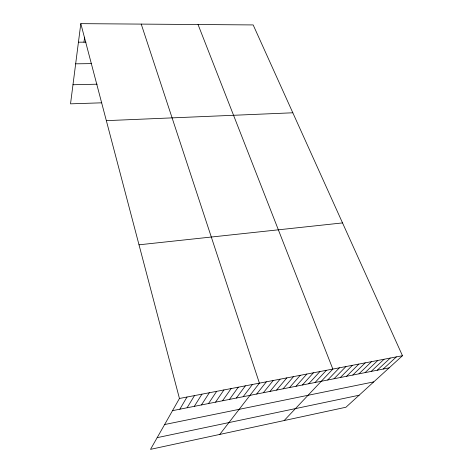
<?xml version="1.0" encoding="UTF-8"?>
<svg xmlns="http://www.w3.org/2000/svg" width="473" height="473" viewBox="0 0 473 473"><rect width="100%" height="100%" fill="white"/><g stroke="black" fill="none" stroke-linecap="round" stroke-linejoin="round"><path stroke-width="0.71" d="M80.818 23.65L179.444 398.479L150.515 449.35L345.94 407.235L402.47 355.72L253.173 24.933L80.818 23.65L70.53 103.841L101.766 102.812M83.952 42.168L84.626 37.196M179.841 409.204L187.006 397.03M187.095 407.773L194.509 395.594M194.297 406.348L201.947 394.169M201.439 404.941L209.332 392.75M208.534 403.54L216.652 391.348M215.57 402.151L223.918 389.953M222.552 400.773L231.131 388.57M229.488 399.401L238.28 387.198M236.364 398.041L245.375 385.838M243.193 396.693L252.416 384.49M219.762 434.427L259.405 383.148L141.226 24.099M256.691 394.027L266.34 381.823M263.372 392.708L273.217 380.505M269.994 391.402L280.046 379.192M276.575 390.101L286.821 377.892M283.102 388.812L293.544 376.603M289.588 387.535L300.213 375.326M296.021 386.264L306.835 374.054M302.413 384.998L313.41 372.795M308.751 383.751L319.931 371.547M315.048 382.503L326.405 370.306M284.155 420.55L332.832 369.07L198.045 24.525M327.694 380.008L339.407 367.811M334.039 378.755L345.929 366.563M340.341 377.507L352.403 365.322M346.597 376.277L358.824 364.092M352.805 375.048L365.203 362.868M358.972 373.83L371.53 361.656M365.091 372.623L377.809 360.45M371.163 371.423L384.041 359.255M377.2 370.229L390.231 358.067M383.189 369.046L396.374 356.89M157.166 437.655L359.125 395.227M164.622 424.541L373.765 381.882M172.527 410.653L389.137 367.876M179.444 398.479L402.47 355.72M139.009 244.813L342.529 222.913M106.342 120.65L292.822 112.787M72.978 84.75L97.172 84.188M75.662 63.825L91.608 63.619M78.441 42.18L86.003 42.162"/></g></svg>
